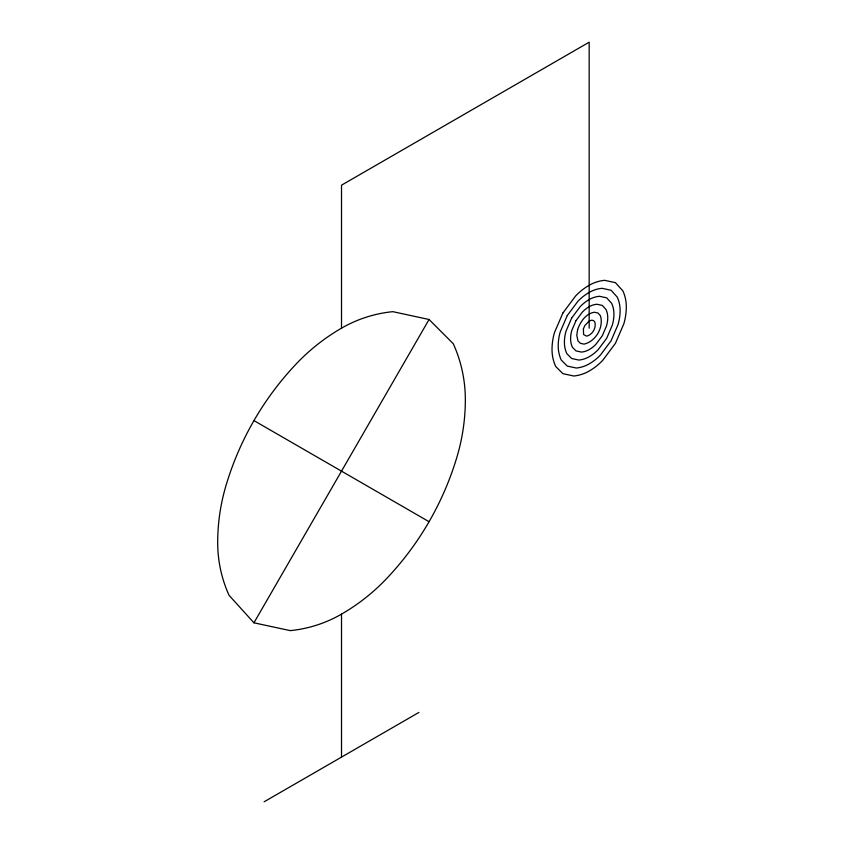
<?xml version="1.0" encoding="UTF-8"?>
<svg xmlns="http://www.w3.org/2000/svg" width="844" height="844" viewBox="0 0 844 844"><rect width="100%" height="100%" fill="white"/><g stroke="black" fill="none" stroke-linecap="round" stroke-linejoin="round"><path stroke-width="1.27" d="M253.949 622.809L429.068 319.496L453.281 343.74A135.673 135.673 0 0 1 465.339 399.655A200.112 200.112 0 0 1 457.047 456.667A302.31 302.31 0 0 1 386.731 578.456A200.112 200.112 0 0 1 341.514 614.137A127.771 127.771 0 0 1 290.22 630.626L253.949 622.809L229.04 595.305A127.771 127.771 0 0 1 217.689 542.639A200.112 200.112 0 0 1 225.97 485.638A302.31 302.31 0 0 1 296.286 363.848A200.112 200.112 0 0 1 341.514 328.168A127.771 127.771 0 0 1 392.808 311.668L429.068 319.496M264.119 801.8L418.909 712.431M253.949 420.597L429.068 521.708M589.165 328.168L589.165 42.2L341.514 185.184L341.514 328.168M341.514 614.137L341.514 757.121M577.612 329.614L576.779 335.321L577.992 340.913L580.408 343.329L584.037 344.12C595.78 341.472 603.998 327.24 600.411 315.751L597.921 312.997L594.292 312.217C585.641 313.746 580.313 321.87 577.612 329.614M583.394 328.896L583.584 334.541L586.601 336.144C592.477 334.825 596.581 327.704 594.788 321.954L593.543 320.583L591.728 320.192L589.165 321.015L584.786 325.636L583.394 328.896M562.895 312.997L554.508 332.515A60.029 60.029 0 0 0 552.018 349.616A40.702 40.702 0 0 0 555.637 366.391L562.895 373.66L573.783 376.013A38.328 38.328 0 0 0 589.165 371.065A60.029 60.029 0 0 0 602.732 360.356L615.434 343.329L623.832 323.822A60.029 60.029 0 0 0 626.311 306.72A38.328 38.328 0 0 0 622.904 290.916L615.434 282.666L604.557 280.324A38.328 38.328 0 0 0 589.165 285.272A60.029 60.029 0 0 0 575.597 295.98L562.895 312.997M567.274 315.529L560.279 331.787A50.028 50.028 0 0 0 558.211 346.04A33.918 33.918 0 0 0 561.228 360.019L567.274 366.085L576.346 368.037A31.945 31.945 0 0 0 589.165 363.912A50.028 50.028 0 0 0 600.474 354.997L611.056 340.807L618.051 324.55A50.028 50.028 0 0 0 620.129 310.297A31.945 31.945 0 0 0 617.28 297.13L611.056 290.252L601.994 288.3A31.945 31.945 0 0 0 589.165 292.425A50.028 50.028 0 0 0 577.866 301.34L567.274 315.529M571.652 318.061L566.06 331.07A40.027 40.027 0 0 0 564.404 342.464A27.135 27.135 0 0 0 566.809 353.647L571.652 358.5L578.91 360.061A25.552 25.552 0 0 0 589.165 356.759A40.027 40.027 0 0 0 598.206 349.627L606.678 338.275L612.269 325.267A40.027 40.027 0 0 0 613.936 313.873A25.552 25.552 0 0 0 611.657 303.334L606.678 297.837L599.43 296.276A25.552 25.552 0 0 0 589.165 299.567A40.027 40.027 0 0 0 580.123 306.71L571.652 318.061M576.03 320.583L571.842 330.342A30.015 30.015 0 0 0 570.597 338.887A20.351 20.351 0 0 0 572.401 347.274L576.03 350.914L581.474 352.085A19.169 19.169 0 0 0 589.165 349.616A30.015 30.015 0 0 0 595.948 344.257L602.299 335.754L606.498 325.995A30.015 30.015 0 0 0 607.743 317.439A19.169 19.169 0 0 0 606.034 309.548L602.299 305.422L596.856 304.241A19.169 19.169 0 0 0 589.165 306.72A30.015 30.015 0 0 0 582.381 312.069L576.03 320.583"/></g></svg>
